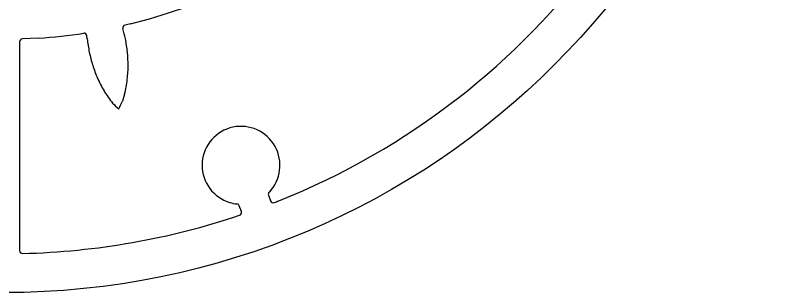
# Model space of a CAD drawing. Header units: millimetres. Extents: x -68 to 68, y -68 to 68.
# Drawn here: x 1 to 68.4, y -68.4 to -44 of the extents above; entities that cross this region are included whole.
import ezdxf

# ---------------------------------------------------------------- set-up
doc = ezdxf.new("R2010")
doc.units = ezdxf.units.MM
doc.layers.add('CUT_INNER', color=6, linetype='Continuous')
doc.layers.add('CUT_OUTER', color=1, linetype='Continuous')

msp = doc.modelspace()

# ---------------------------------------------------------------- linework, layer by layer
at = {"layer": 'CUT_INNER'}
for points in [[(11.1186, -44.7819), (10.6271, -44.8928)], [(7.3084, -46.0952), (7.2849, -45.8306)], [(1.368, -46.3548), (1.368, -64.7097)], [(3.0372, -46.0415), (1.6069, -46.105)], [(10.5924, -50.9517), (10.4031, -51.5808), (10.4014, -51.5857)], [(23.232, -59.8295), (23.4175, -60.3394)], [(23.4604, -59.3789), (23.2816, -59.5761)], [(20.8465, -61.275), (20.6615, -60.7667)]]:
    msp.add_lwpolyline(points, dxfattribs=at)
for centre, radius, start, end in [((0.0002, -0.0001), 64.9798, 291.797457, 58.641452), ((0.0006, -0.0013), 46.1401, 283.943282, 306.825363), ((10.6821, -45.1367), 0.25, 102.711864, 195.267255), ((0.0999, -1.1313), 45.0061, 273.742078, 278.822603), ((7.0359, -45.8527), 0.25, 5.071728, 97.627119), ((-0.1555, -48.2632), 11.0296, 11.290538, 16.110885), ((1.618, -46.3548), 0.25, 92.542373, 180), ((20.1711, -44.7071), 12.9374, 186.159568, 191.429132), ((-1.1493, -48.5308), 12.0567, 5.954319, 11.613038), ((18.7188, -44.9965), 11.4565, 191.449454, 197.41639), ((-0.1543, -48.4229), 11.0559, 359.713185, 5.932956), ((18.1077, -45.1845), 10.8172, 197.435139, 203.84522), ((0.2503, -48.423), 10.6513, 353.110835, 359.703156), ((17.7596, -45.3404), 10.4357, 203.83532, 210.6703), ((1.0138, -48.5259), 9.881, 345.788554, 353.171823), ((16.095, -46.3648), 8.4815, 210.453911, 219.337291), ((14.9318, -46.5569), 7.4833, 223.849457, 229.51438), ((2.3993, -48.036), 8.7541, 331.236046, 336.078083), ((20.8208, -57.2047), 3.4197, 320.522298, 253.022298), ((23.4669, -59.744), 0.25, 137.8125, 200), ((20.801, -57.2831), 3.339, 252.954247, 264.193652), ((20.4266, -60.8522), 0.25, 20, 81.5625), ((23.6525, -60.2539), 0.25, 200, 291.269531), ((10.8927, -27.4814), 35.4188, 291.273057, 291.944263), ((20.6116, -61.3605), 0.25, 288.457031, 20), ((0.0017, -0.0117), 64.9681, 271.431634, 288.569099), ((1.618, -64.7097), 0.25, 180, 271.582031)]:
    msp.add_arc(centre, radius, start, end, dxfattribs=at)
at = {"layer": 'CUT_OUTER'}
msp.add_circle((0, 0), 68.4, dxfattribs=at)

doc.saveas('drawing.dxf')
